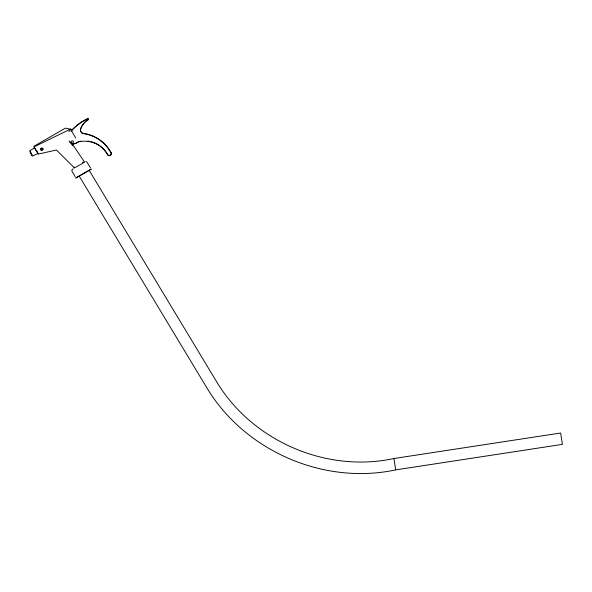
<?xml version="1.0" encoding="UTF-8"?>
<svg xmlns="http://www.w3.org/2000/svg" width="592" height="592" viewBox="0 0 592 592"><rect width="100%" height="100%" fill="white"/><g stroke="black" fill="none" stroke-linecap="round" stroke-linejoin="round"><path stroke-width="0.89" d="M29.6 150.864L34.336 148M42.772 149.85C44 147.586 39.575 147.778 41.003 149.924M68.946 131.72L70.337 129.441M85.011 121.967A17.338 17.323 0 0 1 88.193 119.547L88.4 118.814L87.675 118.57A49.513 49.476 0 0 0 71.595 130.455M69.086 141.029A5.276 5.269 0 0 0 75.717 143.464L78.847 141.821A26.211 26.189 0 0 1 107.559 154.667A1.946 1.946 0 0 0 110.186 155.481A1.946 1.946 0 0 0 111 152.854A36.815 36.785 0 0 0 83.183 133.622A3.633 3.633 0 0 1 80.697 128.886A17.338 17.323 0 0 1 88.193 119.806L88.4 119.073L87.675 118.829A49.513 49.476 0 0 0 71.084 131.291M74.022 167.499L74.681 167.099M82.429 162.43L83.213 161.956M33.951 146.283L65.394 128.124L70.211 129.189L34.018 146.875L38.199 154.105L56.403 150.02L74.518 167.973L84.634 162.127L72.749 144.788M73.245 168.705C69.257 170.237 74.747 174.403 75.154 176.749M75.806 177.889L91.131 169.046M75.872 178.111L91.294 169.208M37.984 153.002L38.184 153.395L32.405 156.133M75.11 143.405A5.276 5.269 0 0 0 75.717 143.205L78.063 141.976M89.111 170.252L215.888 380.515C251.186 440.596 325.844 473.289 393.939 458.519L560.661 433.004L562.4 444.37L395.671 469.885C323.188 485.41 243.83 450.556 206.194 386.709L79.269 176.201M85.847 161.438L86.965 162.112L90.472 167.906M70.041 141.932L72.194 144.944A1.961 1.961 0 0 0 73.489 143.701M71.491 130.062L70.566 128.901L75.687 138.054M34.158 147.112L36.193 150.634M32.027 155.193L30.629 152.573L30.865 152.988M30.444 152.211L30.17 151.7L30.436 152.211M31.901 154.963L31.554 154.32M31.235 153.957L31.931 155.245L30.103 151.811L31.25 153.942L30.991 153.506M36.652 150.486L37.052 151.234M37.422 151.937L37.74 152.536M393.939 458.519L395.671 469.885M84.308 122.677A17.338 17.323 0 0 0 80.697 128.627A3.633 3.633 0 0 0 83.183 133.363A36.815 36.785 0 0 1 111 152.595L111 152.854M100.189 146.032A26.211 26.189 0 0 1 107.559 154.408L107.559 154.667M73.186 143.553A5.276 5.269 0 0 0 73.83 143.582A2.05 2.042 0 0 1 72.261 144.803M111 152.595A1.946 1.946 0 0 1 110.186 155.222A1.946 1.946 0 0 1 107.559 154.408M78.847 141.562A26.211 26.189 0 0 1 80.919 141.177M87.927 141.125A26.211 26.189 0 0 1 90.006 141.473M91.375 141.799A26.211 26.189 0 0 1 92.722 142.198M93.388 142.42A26.211 26.189 0 0 1 95.342 143.205M95.978 143.501A26.211 26.189 0 0 1 97.843 144.485M98.442 144.848A26.211 26.189 0 0 1 99.619 145.617M73.785 143.678A2.05 2.042 0 0 1 72.261 144.922M71.647 142.798A1.132 1.132 0 0 0 73.46 142.05A1.132 1.132 0 0 0 71.913 140.859A1.132 1.132 0 0 0 71.647 142.798M41.218 150.124A1.11 1.11 0 0 0 42.964 149.31A1.11 1.11 0 0 0 41.388 148.2A1.11 1.11 0 0 0 41.218 150.124"/></g></svg>
